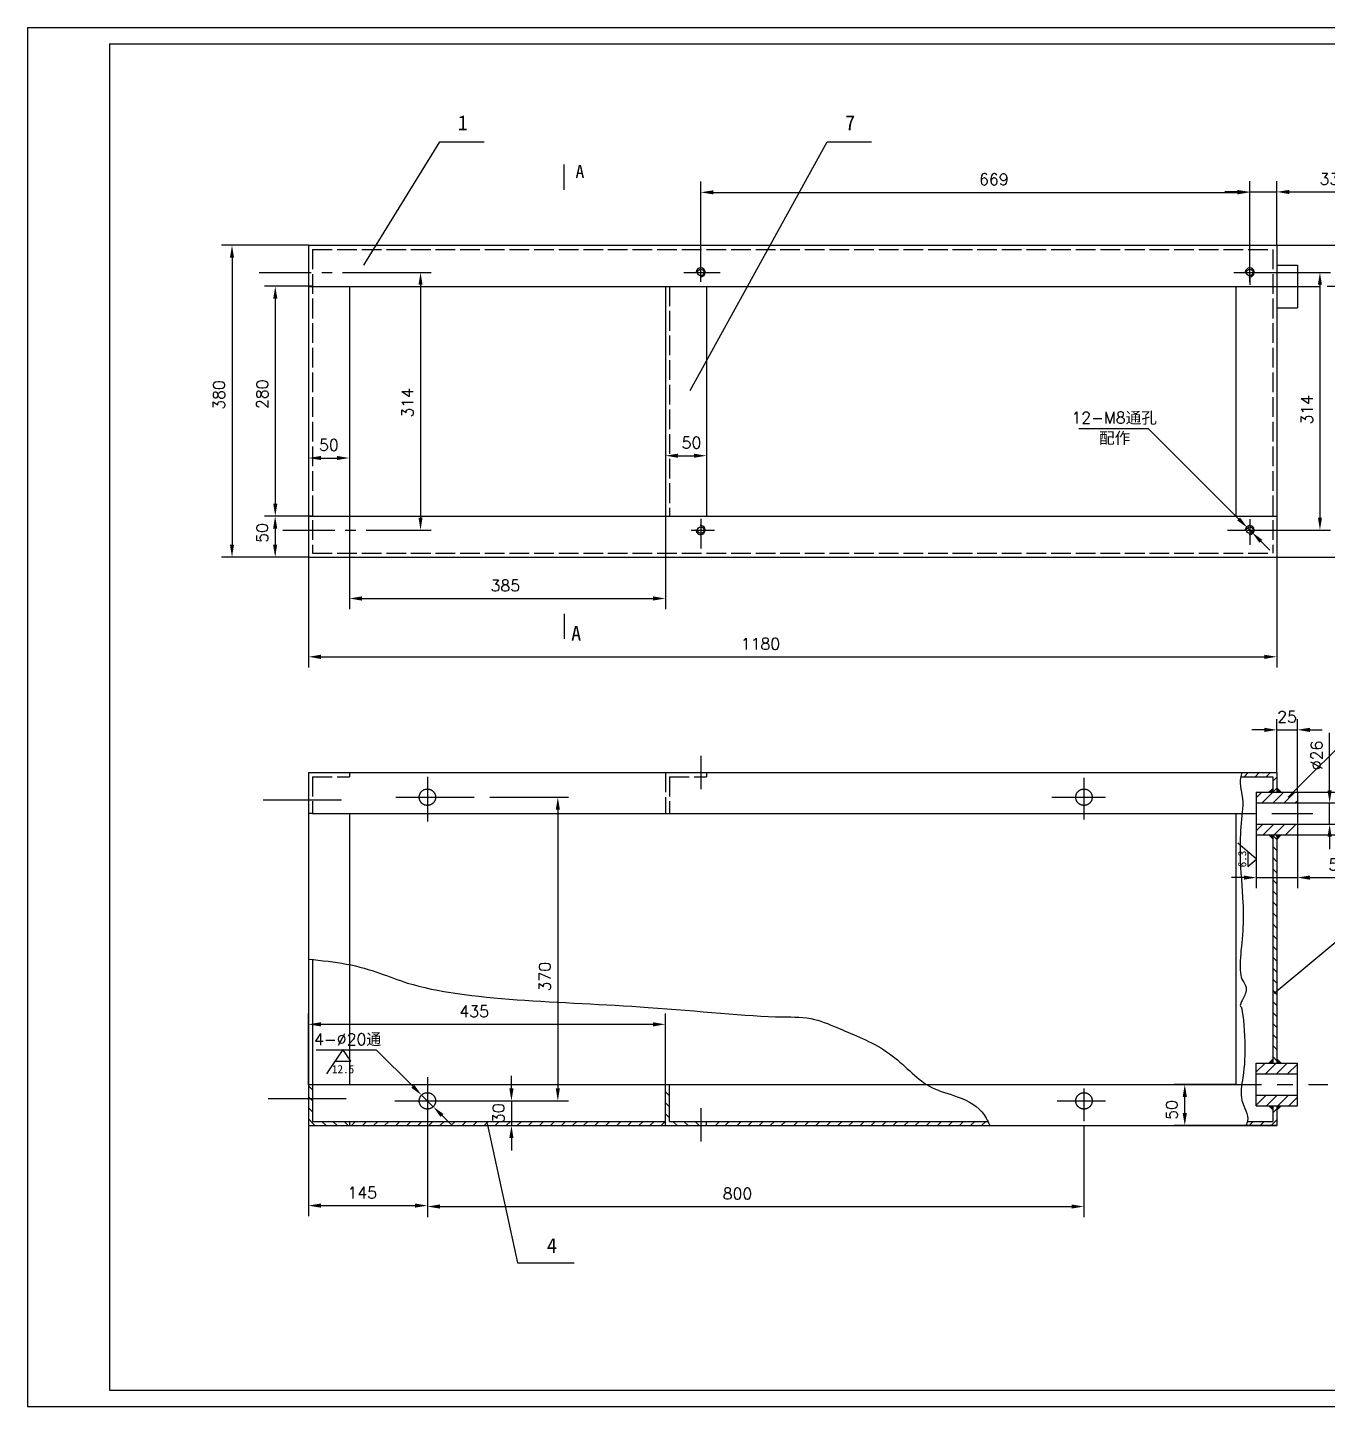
# Model space of a CAD drawing. Extents: x -1572 to 804, y -1323 to 357.
# Drawn here: x -1572 to 12, y -1323 to 357 of the extents above; entities that cross this region are included whole.
import ezdxf

# ---------------------------------------------------------------- set-up
doc = ezdxf.new("R2010")
doc.units = 0
doc.linetypes.add('ACAD_ISO02W100', pattern=[15, 12, -3])
doc.linetypes.add('CENTER', pattern=[50.8, 31.75, -6.35, 6.35, -6.35])
doc.layers.get('0').update_dxf_attribs({"linetype": 'CONTINUOUS'})
doc.layers.get('DEFPOINTS').update_dxf_attribs({"linetype": 'CONTINUOUS'})
doc.styles.get("Standard").update_dxf_attribs({"font": 'txt.shx', "height": 14})
doc.dimstyles.get("Standard").update_dxf_attribs({"dimscale": 5, "dimtxt": 4.5, "dimasz": 5.5, "dimexe": 4.25, "dimexo": 0.625, "dimgap": 2.2, "dimtad": 1, "dimdec": 4, "dimlfac": -1, "dimdsep": 46, "dimlunit": 6, "dimtxsty": 'Standard', "dimcen": 2.5, "dimclrd": 2, "dimclre": 2, "dimclrt": 2, "dimadec": 0, "dimazin": 0, "dimtfac": 1, "dimtdec": 4, "dimtmove": 0, "dimatfit": 3, "dimfxl": 1, "dimtolj": 1, "dimtzin": 0, "dimarcsym": 0})
pattern_1 = [(45, (0, -35), (-6.73519, 6.73519), [])]

# ---------------------------------------------------------------- blocks, each defined once
blk = doc.blocks.new('*D0')
at = {"color": 2, "lineweight": -2, "transparency": 16777216}
for p, q in [((-1229.5, -287.9), (-1229.5, -422.3)), ((-49.5, -287.9), (-49.5, -422.3)), ((-1214.3, -409.3), (-64.7, -409.3))]:
    blk.add_line(p, q, dxfattribs=at)
at = {"color": 2, "transparency": 16777216}
for points in [[(-1214.3, -406.8), (-1214.3, -411.9), (-1229.5, -409.3)], [(-64.7, -406.8), (-64.7, -411.9), (-49.5, -409.3)]]:
    blk.add_solid(points, dxfattribs=at)
at = {"layer": 'DEFPOINTS', "color": 0, "transparency": 16777216}
for p in [(-1229.5, -287.9), (-49.5, -287.9), (-49.5, -409.3)]:
    blk.add_point(p, dxfattribs=at)
at = {"color": 2, "transparency": 16777216, "insert": (-678.7, -393.5), "char_height": 14, "attachment_point": 5}
blk.add_mtext('\\A1;1180', dxfattribs=at)
blk = doc.blocks.new('*D1')
at = {"color": 2, "lineweight": -2, "transparency": 16777216}
for p, q in [((-1224.5, 42.1), (-1282.9, 42.1)), ((-1269.9, 26.9), (-1269.9, -222.7)), ((-1224.5, -237.9), (-1282.9, -237.9))]:
    blk.add_line(p, q, dxfattribs=at)
at = {"color": 2, "transparency": 16777216}
for points in [[(-1272.4, 26.9), (-1267.3, 26.9), (-1269.9, 42.1)], [(-1272.4, -222.7), (-1267.3, -222.7), (-1269.9, -237.9)]]:
    blk.add_solid(points, dxfattribs=at)
at = {"layer": 'DEFPOINTS', "color": 0, "transparency": 16777216}
for p in [(-1224.5, 42.1), (-1269.9, -237.9), (-1224.5, -237.9)]:
    blk.add_point(p, dxfattribs=at)
at = {"color": 2, "transparency": 16777216, "insert": (-1285.7, -89.4), "char_height": 14, "attachment_point": 5, "rotation": 90}
blk.add_mtext('\\A1;280', dxfattribs=at)
blk = doc.blocks.new('*D2')
at = {"color": 2, "lineweight": -2, "transparency": 16777216}
for p, q in [((-1229.5, 92.1), (-1335.6, 92.1)), ((-1322.6, 76.9), (-1322.6, -272.7)), ((-1229.5, -287.9), (-1335.6, -287.9))]:
    blk.add_line(p, q, dxfattribs=at)
at = {"color": 2, "transparency": 16777216}
for points in [[(-1325.1, 76.9), (-1320.1, 76.9), (-1322.6, 92.1)], [(-1325.1, -272.7), (-1320.1, -272.7), (-1322.6, -287.9)]]:
    blk.add_solid(points, dxfattribs=at)
at = {"layer": 'DEFPOINTS', "color": 0, "transparency": 16777216}
for p in [(-1229.5, 92.1), (-1322.6, -287.9), (-1229.5, -287.9)]:
    blk.add_point(p, dxfattribs=at)
at = {"color": 2, "transparency": 16777216, "insert": (-1338.4, -90.3), "char_height": 14, "attachment_point": 5, "rotation": 90}
blk.add_mtext('\\A1;380', dxfattribs=at)
blk = doc.blocks.new('*D3')
at = {"color": 2, "lineweight": -2, "transparency": 16777216}
for p, q in [((-1128.6, 59.1), (-1079.9, 59.1)), ((-1092.9, 43.9), (-1092.9, -239.7)), ((-1136.3, -254.9), (-1079.9, -254.9))]:
    blk.add_line(p, q, dxfattribs=at)
at = {"color": 2, "transparency": 16777216}
for points in [[(-1095.4, 43.9), (-1090.4, 43.9), (-1092.9, 59.1)], [(-1095.4, -239.7), (-1090.4, -239.7), (-1092.9, -254.9)]]:
    blk.add_solid(points, dxfattribs=at)
at = {"layer": 'DEFPOINTS', "color": 0, "transparency": 16777216}
for p in [(-1128.6, 59.1), (-1136.3, -254.9), (-1092.9, -254.9)]:
    blk.add_point(p, dxfattribs=at)
at = {"color": 2, "transparency": 16777216, "insert": (-1108.7, -99.8), "char_height": 14, "attachment_point": 5, "rotation": 90}
blk.add_mtext('\\A1;314', dxfattribs=at)
blk = doc.blocks.new('*D4')
at = {"color": 2, "lineweight": -2, "transparency": 16777216}
for p, q in [((-1229.5, 42.1), (-1229.5, -180.1)), ((-1179.5, 42.1), (-1179.5, -180.1)), ((-1214.3, -167.1), (-1194.7, -167.1))]:
    blk.add_line(p, q, dxfattribs=at)
at = {"color": 2, "transparency": 16777216}
for points in [[(-1214.3, -164.6), (-1214.3, -169.6), (-1229.5, -167.1)], [(-1194.7, -164.6), (-1194.7, -169.6), (-1179.5, -167.1)]]:
    blk.add_solid(points, dxfattribs=at)
at = {"layer": 'DEFPOINTS', "color": 0, "transparency": 16777216}
for p in [(-1229.5, 42.1), (-1179.5, 42.1), (-1179.5, -167.1)]:
    blk.add_point(p, dxfattribs=at)
at = {"color": 2, "transparency": 16777216, "insert": (-1204.5, -151.3), "char_height": 14, "attachment_point": 5}
blk.add_mtext('\\A1;50', dxfattribs=at)
blk = doc.blocks.new('*D5')
at = {"color": 2, "lineweight": -2, "transparency": 16777216}
for p, q in [((-49.5, 92.1), (112.4, 92.1)), ((99.4, 76.9), (99.4, -272.7)), ((-49.5, -287.9), (112.4, -287.9))]:
    blk.add_line(p, q, dxfattribs=at)
at = {"color": 2, "transparency": 16777216}
for points in [[(96.9, 76.9), (101.9, 76.9), (99.4, 92.1)], [(96.9, -272.7), (101.9, -272.7), (99.4, -287.9)]]:
    blk.add_solid(points, dxfattribs=at)
at = {"layer": 'DEFPOINTS', "color": 0, "transparency": 16777216}
for p in [(-49.5, 92.1), (-49.5, -287.9), (99.4, -287.9)]:
    blk.add_point(p, dxfattribs=at)
at = {"color": 2, "transparency": 16777216, "insert": (83.6, -80.6), "char_height": 14, "attachment_point": 5, "rotation": 90}
blk.add_mtext('\\A1;380', dxfattribs=at)
blk = doc.blocks.new('*D6')
at = {"color": 2, "lineweight": -2, "transparency": 16777216}
for p, q in [((-44.5, 92.1), (62.6, 92.1)), ((49.6, 76.9), (49.6, 57.3)), ((12, 42.1), (62.6, 42.1))]:
    blk.add_line(p, q, dxfattribs=at)
at = {"color": 2, "transparency": 16777216}
for points in [[(47, 76.9), (52.1, 76.9), (49.6, 92.1)], [(47, 57.3), (52.1, 57.3), (49.6, 42.1)]]:
    blk.add_solid(points, dxfattribs=at)
at = {"layer": 'DEFPOINTS', "color": 0, "transparency": 16777216}
for p in [(-44.5, 92.1), (12, 42.1), (49.6, 42.1)]:
    blk.add_point(p, dxfattribs=at)
at = {"color": 2, "transparency": 16777216, "insert": (33.8, 65), "char_height": 14, "attachment_point": 5, "rotation": 90}
blk.add_mtext('\\A1;50', dxfattribs=at)
blk = doc.blocks.new('*D7')
at = {"color": 2, "lineweight": -2, "transparency": 16777216}
for p, q in [((-1179.5, -237.9), (-1179.5, -351.3)), ((-794.5, -237.9), (-794.5, -351.3)), ((-1164.3, -338.3), (-809.7, -338.3))]:
    blk.add_line(p, q, dxfattribs=at)
at = {"color": 2, "transparency": 16777216}
for points in [[(-1164.3, -335.7), (-1164.3, -340.8), (-1179.5, -338.3)], [(-809.7, -335.7), (-809.7, -340.8), (-794.5, -338.3)]]:
    blk.add_solid(points, dxfattribs=at)
at = {"layer": 'DEFPOINTS', "color": 0, "transparency": 16777216}
for p in [(-1179.5, -237.9), (-794.5, -237.9), (-794.5, -338.3)]:
    blk.add_point(p, dxfattribs=at)
at = {"color": 2, "transparency": 16777216, "insert": (-989.6, -322.5), "char_height": 14, "attachment_point": 5}
blk.add_mtext('\\A1;385', dxfattribs=at)
blk = doc.blocks.new('*D8')
at = {"color": 2, "lineweight": -2, "transparency": 16777216}
for p, q in [((-794.5, 42.1), (-794.5, -177.3)), ((-744.5, 42.1), (-744.5, -177.3)), ((-779.3, -164.3), (-759.7, -164.3))]:
    blk.add_line(p, q, dxfattribs=at)
at = {"color": 2, "transparency": 16777216}
for points in [[(-779.3, -161.8), (-779.3, -166.8), (-794.5, -164.3)], [(-759.7, -161.8), (-759.7, -166.8), (-744.5, -164.3)]]:
    blk.add_solid(points, dxfattribs=at)
at = {"layer": 'DEFPOINTS', "color": 0, "transparency": 16777216}
for p in [(-794.5, 42.1), (-744.5, 42.1), (-744.5, -164.3)]:
    blk.add_point(p, dxfattribs=at)
at = {"color": 2, "transparency": 16777216, "insert": (-762.7, -148.5), "char_height": 14, "attachment_point": 5}
blk.add_mtext('\\A1;50', dxfattribs=at)
blk = doc.blocks.new('*D9')
at = {"color": 2, "lineweight": -2, "transparency": 16777216}
for p, q in [((-995, -580.4), (-912.6, -580.4)), ((-925.6, -595.6), (-925.6, -935.2)), ((-1011.3, -950.4), (-912.6, -950.4))]:
    blk.add_line(p, q, dxfattribs=at)
at = {"color": 2, "transparency": 16777216}
for points in [[(-928.1, -595.6), (-923.1, -595.6), (-925.6, -580.4)], [(-928.1, -935.2), (-923.1, -935.2), (-925.6, -950.4)]]:
    blk.add_solid(points, dxfattribs=at)
at = {"layer": 'DEFPOINTS', "color": 0, "transparency": 16777216}
for p in [(-995, -580.4), (-1011.3, -950.4), (-925.6, -950.4)]:
    blk.add_point(p, dxfattribs=at)
at = {"color": 2, "transparency": 16777216, "insert": (-941.4, -799), "char_height": 14, "attachment_point": 5, "rotation": 90}
blk.add_mtext('\\A1;370', dxfattribs=at)
blk = doc.blocks.new('*D10')
at = {"color": 2, "lineweight": -2, "transparency": 16777216}
for p, q in [((-982.1, -935.2), (-982.1, -920)), ((-1074.5, -950.4), (-969.1, -950.4)), ((-982.1, -950.4), (-982.1, -980.4)), ((-1084.5, -980.4), (-969.1, -980.4)), ((-982.1, -995.6), (-982.1, -1010.8))]:
    blk.add_line(p, q, dxfattribs=at)
at = {"color": 2, "transparency": 16777216}
for points in [[(-984.7, -935.2), (-979.6, -935.2), (-982.1, -950.4)], [(-984.7, -995.6), (-979.6, -995.6), (-982.1, -980.4)]]:
    blk.add_solid(points, dxfattribs=at)
at = {"layer": 'DEFPOINTS', "color": 0, "transparency": 16777216}
for p in [(-1074.5, -950.4), (-1084.5, -980.4), (-982.1, -980.4)]:
    blk.add_point(p, dxfattribs=at)
at = {"color": 2, "transparency": 16777216, "insert": (-997.9, -965.4), "char_height": 14, "attachment_point": 5, "rotation": 90}
blk.add_mtext('\\A1;30', dxfattribs=at)
blk = doc.blocks.new('*D11')
at = {"color": 2, "lineweight": -2, "transparency": 16777216}
for p, q in [((-1229.5, -980.4), (-1229.5, -1091)), ((-1084.5, -1038.2), (-1084.5, -1091)), ((-1214.3, -1078), (-1099.7, -1078))]:
    blk.add_line(p, q, dxfattribs=at)
at = {"color": 2, "transparency": 16777216}
for points in [[(-1214.3, -1075.4), (-1214.3, -1080.5), (-1229.5, -1078)], [(-1099.7, -1075.4), (-1099.7, -1080.5), (-1084.5, -1078)]]:
    blk.add_solid(points, dxfattribs=at)
at = {"layer": 'DEFPOINTS', "color": 0, "transparency": 16777216}
for p in [(-1229.5, -980.4), (-1084.5, -1038.2), (-1084.5, -1078)]:
    blk.add_point(p, dxfattribs=at)
at = {"color": 2, "transparency": 16777216, "insert": (-1163.9, -1062.2), "char_height": 14, "attachment_point": 5}
blk.add_mtext('\\A1;145', dxfattribs=at)
blk = doc.blocks.new('*D12')
at = {"color": 2, "lineweight": -2, "transparency": 16777216}
for p, q in [((-1084.5, -980.4), (-1084.5, -1092.1)), ((-284.5, -980.4), (-284.5, -1092.1)), ((-1069.3, -1079.1), (-299.7, -1079.1))]:
    blk.add_line(p, q, dxfattribs=at)
at = {"color": 2, "transparency": 16777216}
for points in [[(-1069.3, -1076.6), (-1069.3, -1081.6), (-1084.5, -1079.1)], [(-299.7, -1076.6), (-299.7, -1081.6), (-284.5, -1079.1)]]:
    blk.add_solid(points, dxfattribs=at)
at = {"layer": 'DEFPOINTS', "color": 0, "transparency": 16777216}
for p in [(-1084.5, -980.4), (-284.5, -980.4), (-284.5, -1079.1)]:
    blk.add_point(p, dxfattribs=at)
at = {"color": 2, "transparency": 16777216, "insert": (-706.7, -1063.3), "char_height": 14, "attachment_point": 5}
blk.add_mtext('\\A1;800', dxfattribs=at)
blk = doc.blocks.new('*D13')
at = {"color": 2, "lineweight": -2, "transparency": 16777216}
for p, q in [((-49.5, -550.4), (-49.5, -485.3)), ((-24.5, -574.4), (-24.5, -485.3)), ((-64.7, -498.3), (-79.9, -498.3)), ((-49.5, -498.3), (-24.5, -498.3)), ((-9.3, -498.3), (5.9, -498.3))]:
    blk.add_line(p, q, dxfattribs=at)
at = {"color": 2, "transparency": 16777216}
for points in [[(-64.7, -495.8), (-64.7, -500.9), (-49.5, -498.3)], [(-9.3, -495.8), (-9.3, -500.9), (-24.5, -498.3)]]:
    blk.add_solid(points, dxfattribs=at)
at = {"layer": 'DEFPOINTS', "color": 0, "transparency": 16777216}
for p in [(-24.5, -498.3), (-49.5, -550.4), (-24.5, -574.4)]:
    blk.add_point(p, dxfattribs=at)
at = {"color": 2, "transparency": 16777216, "insert": (-37, -482.5), "char_height": 14, "attachment_point": 5}
blk.add_mtext('\\A1;25', dxfattribs=at)
blk = doc.blocks.new('*D14')
at = {"color": 2, "lineweight": -2, "transparency": 16777216}
for p, q in [((14.8, -572.2), (14.8, -502)), ((-24.5, -587.4), (27.8, -587.4)), ((14.8, -613.4), (14.8, -587.4)), ((-24.5, -613.4), (27.8, -613.4)), ((14.8, -628.6), (14.8, -643.8))]:
    blk.add_line(p, q, dxfattribs=at)
at = {"color": 2, "transparency": 16777216}
for points in [[(12.3, -572.2), (17.3, -572.2), (14.8, -587.4)], [(12.3, -628.6), (17.3, -628.6), (14.8, -613.4)]]:
    blk.add_solid(points, dxfattribs=at)
at = {"layer": 'DEFPOINTS', "color": 0, "transparency": 16777216}
for p in [(-24.5, -587.4), (-24.5, -613.4), (14.8, -613.4)]:
    blk.add_point(p, dxfattribs=at)
at = {"color": 2, "transparency": 16777216, "insert": (-1, -529.5), "char_height": 14, "attachment_point": 5, "rotation": 90}
blk.add_mtext('\\A1;%%c26', dxfattribs=at)
blk = doc.blocks.new('*D15')
at = {"color": 2, "lineweight": -2, "transparency": 16777216}
for p, q in [((-24.5, -574.4), (71.6, -574.4)), ((58.6, -589.6), (58.6, -611.2)), ((-24.5, -626.4), (71.6, -626.4))]:
    blk.add_line(p, q, dxfattribs=at)
at = {"color": 2, "transparency": 16777216}
for points in [[(56.1, -589.6), (61.1, -589.6), (58.6, -574.4)], [(56.1, -611.2), (61.1, -611.2), (58.6, -626.4)]]:
    blk.add_solid(points, dxfattribs=at)
at = {"layer": 'DEFPOINTS', "color": 0, "transparency": 16777216}
for p in [(-24.5, -574.4), (-24.5, -626.4), (58.6, -626.4)]:
    blk.add_point(p, dxfattribs=at)
at = {"color": 2, "transparency": 16777216, "insert": (42.8, -600.4), "char_height": 14, "attachment_point": 5, "rotation": 90}
blk.add_mtext('\\A1;%%c52', dxfattribs=at)
blk = doc.blocks.new('*D16')
at = {"color": 2, "lineweight": -2, "transparency": 16777216}
for p, q in [((-74.5, -626.4), (-74.5, -691.3)), ((-24.5, -626.4), (-24.5, -691.3)), ((-89.7, -678.3), (-104.9, -678.3)), ((-74.5, -678.3), (-24.5, -678.3)), ((-9.3, -678.3), (44.6, -678.3))]:
    blk.add_line(p, q, dxfattribs=at)
at = {"color": 2, "transparency": 16777216}
for points in [[(-89.7, -675.8), (-89.7, -680.9), (-74.5, -678.3)], [(-9.3, -675.8), (-9.3, -680.9), (-24.5, -678.3)]]:
    blk.add_solid(points, dxfattribs=at)
at = {"layer": 'DEFPOINTS', "color": 0, "transparency": 16777216}
for p in [(-74.5, -626.4), (-24.5, -626.4), (-74.5, -678.3)]:
    blk.add_point(p, dxfattribs=at)
at = {"color": 2, "transparency": 16777216, "insert": (25.3, -662.5), "char_height": 14, "attachment_point": 5}
blk.add_mtext('\\A1;50', dxfattribs=at)
blk = doc.blocks.new('*D20')
at = {"color": 2, "lineweight": -2, "transparency": 16777216}
for p, q in [((-1229.5, -237.9), (-1283, -237.9)), ((-1270, -253.1), (-1270, -272.7)), ((-1229.5, -287.9), (-1283, -287.9))]:
    blk.add_line(p, q, dxfattribs=at)
at = {"color": 2, "transparency": 16777216}
for points in [[(-1272.6, -253.1), (-1267.5, -253.1), (-1270, -237.9)], [(-1272.6, -272.7), (-1267.5, -272.7), (-1270, -287.9)]]:
    blk.add_solid(points, dxfattribs=at)
at = {"layer": 'DEFPOINTS', "color": 0, "transparency": 16777216}
for p in [(-1229.5, -237.9), (-1270, -287.9), (-1229.5, -287.9)]:
    blk.add_point(p, dxfattribs=at)
at = {"color": 2, "transparency": 16777216, "insert": (-1285.8, -258.4), "char_height": 14, "attachment_point": 5, "rotation": 90}
blk.add_mtext('\\A1;50', dxfattribs=at)
blk = doc.blocks.new('*D21')
at = {"color": 2, "lineweight": -2, "transparency": 16777216}
for p, q in [((-99.5, -930.4), (-174.7, -930.4)), ((-161.7, -965.2), (-161.7, -945.6)), ((-49.5, -980.4), (-174.7, -980.4))]:
    blk.add_line(p, q, dxfattribs=at)
at = {"color": 2, "transparency": 16777216}
for points in [[(-164.2, -945.6), (-159.1, -945.6), (-161.7, -930.4)], [(-164.2, -965.2), (-159.1, -965.2), (-161.7, -980.4)]]:
    blk.add_solid(points, dxfattribs=at)
at = {"layer": 'DEFPOINTS', "color": 0, "transparency": 16777216}
for p in [(-161.7, -930.4), (-99.5, -930.4), (-49.5, -980.4)]:
    blk.add_point(p, dxfattribs=at)
at = {"color": 2, "transparency": 16777216, "insert": (-177.5, -961.4), "char_height": 14, "attachment_point": 5, "rotation": 90}
blk.add_mtext('\\A1;50', dxfattribs=at)
blk = doc.blocks.new('*D22')
at = {"color": 2, "lineweight": -2, "transparency": 16777216}
for p, q in [((-61, 59.1), (16, 59.1)), ((3, 43.9), (3, -239.7)), ((-61, -254.9), (16, -254.9))]:
    blk.add_line(p, q, dxfattribs=at)
at = {"color": 2, "transparency": 16777216}
for points in [[(0.5, 43.9), (5.5, 43.9), (3, 59.1)], [(0.5, -239.7), (5.5, -239.7), (3, -254.9)]]:
    blk.add_solid(points, dxfattribs=at)
at = {"layer": 'DEFPOINTS', "color": 0, "transparency": 16777216}
for p in [(-61, 59.1), (-61, -254.9), (3, -254.9)]:
    blk.add_point(p, dxfattribs=at)
at = {"color": 2, "transparency": 16777216, "insert": (-12.8, -108.3), "char_height": 14, "attachment_point": 5, "rotation": 90}
blk.add_mtext('\\A1;314', dxfattribs=at)
blk = doc.blocks.new('*D24')
at = {"color": 2, "lineweight": -2, "transparency": 16777216}
for p, q in [((-1229.5, -930.4), (-1229.5, -844.1)), ((-794.5, -930.4), (-794.5, -844.1)), ((-1214.3, -857.1), (-809.7, -857.1))]:
    blk.add_line(p, q, dxfattribs=at)
at = {"color": 2, "transparency": 16777216}
for points in [[(-1214.3, -854.6), (-1214.3, -859.7), (-1229.5, -857.1)], [(-809.7, -854.6), (-809.7, -859.7), (-794.5, -857.1)]]:
    blk.add_solid(points, dxfattribs=at)
at = {"layer": 'DEFPOINTS', "color": 0, "transparency": 16777216}
for p in [(-794.5, -857.1), (-1229.5, -930.4), (-794.5, -930.4)]:
    blk.add_point(p, dxfattribs=at)
at = {"color": 2, "transparency": 16777216, "insert": (-1027.5, -841.3), "char_height": 14, "attachment_point": 5}
blk.add_mtext('\\A1;435', dxfattribs=at)
blk = doc.blocks.new('*D25')
at = {"color": 2, "lineweight": -2, "transparency": 16777216}
for p, q in [((-82.5, 92.1), (-82.5, 170.1)), ((-49.5, 92.1), (-49.5, 170.1)), ((-97.7, 157.1), (-112.9, 157.1)), ((-82.5, 157.1), (-49.5, 157.1)), ((-34.3, 157.1), (35, 157.1))]:
    blk.add_line(p, q, dxfattribs=at)
at = {"color": 2, "transparency": 16777216}
for points in [[(-97.7, 159.6), (-97.7, 154.5), (-82.5, 157.1)], [(-34.3, 159.6), (-34.3, 154.5), (-49.5, 157.1)]]:
    blk.add_solid(points, dxfattribs=at)
at = {"layer": 'DEFPOINTS', "color": 0, "transparency": 16777216}
for p in [(-49.5, 157.1), (-82.5, 92.1), (-49.5, 92.1)]:
    blk.add_point(p, dxfattribs=at)
at = {"color": 2, "transparency": 16777216, "insert": (14.6, 172.9), "char_height": 14, "attachment_point": 5}
blk.add_mtext('\\A1;33', dxfattribs=at)
blk = doc.blocks.new('*D26')
at = {"color": 2, "lineweight": -2, "transparency": 16777216}
for p, q in [((-751.5, 92.1), (-751.5, 169.6)), ((-82.5, 92.1), (-82.5, 169.6)), ((-736.3, 156.6), (-97.7, 156.6))]:
    blk.add_line(p, q, dxfattribs=at)
at = {"color": 2, "transparency": 16777216}
for points in [[(-736.3, 159.1), (-736.3, 154.1), (-751.5, 156.6)], [(-97.7, 159.1), (-97.7, 154.1), (-82.5, 156.6)]]:
    blk.add_solid(points, dxfattribs=at)
at = {"layer": 'DEFPOINTS', "color": 0, "transparency": 16777216}
for p in [(-82.5, 156.6), (-751.5, 92.1), (-82.5, 92.1)]:
    blk.add_point(p, dxfattribs=at)
at = {"color": 2, "transparency": 16777216, "insert": (-394.3, 172.4), "char_height": 14, "attachment_point": 5}
blk.add_mtext('\\A1;669', dxfattribs=at)

msp = doc.modelspace()

# ---------------------------------------------------------------- hatches: boundary and pattern name
h = msp.add_hatch()
h.set_pattern_fill('ANSI31', color=256, scale=3, style=0)
h.set_pattern_definition(pattern_1)
edge = h.paths.add_edge_path()
edge.add_line((-54.52393, -555.38325), (-54.52393, -574.38325))
edge.add_line((-54.52393, -574.38325), (-49.52393, -574.38325))
edge.add_line((-49.52393, -574.38325), (-49.52393, -550.38325))
edge.add_line((-49.52393, -550.38325), (-92.32552, -550.38325))
edge.add_spline(control_points=[(-92.32552, -550.38325), (-92.77092, -552.04934), (-93.17453, -553.71586), (-93.49601, -555.38325)], knot_values=[5.2708164046, 5.2708164046, 5.2708164046, 5.2708164046, 10.3605471801, 10.3605471801, 10.3605471801, 10.3605471801], degree=3, periodic=0)
edge.add_line((-93.49601, -555.38325), (-54.52393, -555.38325))
edge = h.paths.add_edge_path()
edge.add_line((-87.13259, -980.38325), (-49.52393, -980.38325))
edge.add_line((-49.52393, -980.38325), (-49.52393, -956.38325))
edge.add_line((-49.52393, -956.38325), (-54.52393, -956.38325))
edge.add_line((-54.52393, -956.38325), (-54.52393, -975.38325))
edge.add_line((-54.52393, -975.38325), (-85.29281, -975.38325))
edge.add_spline(control_points=[(-85.29281, -975.38325), (-85.64743, -977.06465), (-86.31421, -978.72827), (-87.13259, -980.38325)], knot_values=[503.2259940872, 503.2259940872, 503.2259940872, 503.2259940872, 508.6747741523, 508.6747741523, 508.6747741523, 508.6747741523], degree=3, periodic=0)
h = msp.add_hatch()
h.set_pattern_fill('ANSI31', color=256, scale=0.1, style=0)
h.set_pattern_definition([(315, (-5, -1165.7665), (-0.2245064, -0.2245064), [])])
h.paths.add_polyline_path([(-49.52393, -574.38325), (-49.52393, -569.04351), (-44.18107, -574.38325)])
h.paths.add_polyline_path([(-54.52393, -569.6427), (-54.52393, -574.38325), (-59.26724, -574.38325)])
h = msp.add_hatch()
h.set_pattern_fill('ANSI31', color=256, scale=3, style=0)
h.set_pattern_definition(pattern_1)
h.paths.add_polyline_path([(-74.52393, -574.38325), (-74.52393, -587.38325), (-24.52393, -587.38325), (-24.52393, -574.38325)])
h.paths.add_polyline_path([(-74.52393, -613.38325), (-74.52393, -626.38325), (-24.52393, -626.38325), (-24.52393, -613.38325)])
h = msp.add_hatch()
h.set_pattern_fill('ANSI31', color=256, scale=0.1, style=0)
h.set_pattern_definition([(45, (-5, -35), (-0.2245064, 0.2245064), [])])
h.paths.add_polyline_path([(-49.52393, -626.38325), (-49.52393, -631.723), (-44.18107, -626.38325)])
h.paths.add_polyline_path([(-54.52393, -631.12381), (-54.52393, -626.38325), (-59.26724, -626.38325)])
h = msp.add_hatch()
h.set_pattern_fill('ANSI31', color=256, scale=3, angle=90, style=0)
h.set_pattern_definition([(135, (0, -35), (-6.73519, -6.73519), [])])
h.paths.add_polyline_path([(-54.52393, -904.38325), (-49.52393, -904.38325), (-49.52393, -626.38325), (-54.52393, -626.38325)])
h = msp.add_hatch()
h.set_pattern_fill('ANSI31', color=256, scale=3, style=0)
h.set_pattern_definition([(45, (0, 35), (-6.73519, 6.73519), [])])
h.paths.add_polyline_path([(-74.52393, -904.38325), (-74.52393, -917.38325), (-24.52393, -917.38325), (-24.52393, -904.38325)])
h.paths.add_polyline_path([(-74.52393, -943.38325), (-74.52393, -956.38325), (-24.52393, -956.38325), (-24.52393, -943.38325)])
h = msp.add_hatch()
h.set_pattern_fill('ANSI31', color=256, scale=0.1, style=0)
h.set_pattern_definition([(315, (-5, -1495.7665), (-0.2245064, -0.2245064), [])])
h.paths.add_polyline_path([(-44.18107, -904.38325), (-49.52393, -904.38325), (-49.52393, -899.04351)])
h.paths.add_polyline_path([(-54.52393, -904.38325), (-59.26724, -904.38325), (-54.52393, -899.6427)])
h = msp.add_hatch()
h.set_pattern_fill('ANSI31', color=256, scale=3, angle=90, style=0)
h.set_pattern_definition([(135, (80, 35), (-6.73519, -6.73519), [])])
h.paths.add_polyline_path([(-1224.52393, -947.38325), (-1229.52393, -947.38325), (-1229.52393, -980.38325), (-1179.52393, -980.38325), (-1179.52393, -975.38325), (-1224.52393, -975.38325)])
h.paths.add_polyline_path([(-1229.52393, -947.38325), (-1224.52393, -947.38325), (-1224.52393, -930.38325), (-1229.52393, -930.38325)])
h = msp.add_hatch()
h.set_pattern_fill('ANSI31', color=256, scale=0.1, style=0)
h.set_pattern_definition([(45, (-5, -365), (-0.2245064, 0.2245064), [])])
h.paths.add_polyline_path([(-44.18107, -956.38325), (-49.52393, -956.38325), (-49.52393, -961.723)])
h.paths.add_polyline_path([(-54.52393, -956.38325), (-59.26724, -956.38325), (-54.52393, -961.12381)])

# ---------------------------------------------------------------- linework, layer by layer
at = {"color": 2}
for p, q in [((-1571.70242, 357.34223), (804.29758, 357.34223)), ((-1571.70242, 357.34223), (-1571.70242, -1322.65777)), ((-1571.70242, -1322.65777), (804.29758, -1322.65777))]:
    msp.add_line(p, q, dxfattribs=at)
at = {"color": 4}
for p, q in [((-1471.70242, 337.34223), (784.29758, 337.34223)), ((-1471.70242, 337.34223), (-1471.70242, -1302.65777)), ((-917.87196, 159.53079), (-917.87196, 190.37014)), ((-1229.52393, 92.05197), (-1229.52393, -287.94803)), ((-1229.52393, 92.05197), (-49.52393, 92.05197)), ((-49.52393, 92.05197), (-49.52393, -287.94803)), ((-49.52393, 68.05197), (-24.52393, 68.05197)), ((-24.52393, 68.05197), (-24.52393, 16.05197)), ((-1229.52393, 42.05197), (-49.52393, 42.05197)), ((-1179.52393, 42.05197), (-1179.52393, -237.94803)), ((-794.52393, 42.05197), (-794.52393, -237.94803)), ((-744.52393, 42.05197), (-744.52393, -237.94803)), ((-99.52393, 42.05197), (-99.52393, -237.94803)), ((-49.52393, 16.05197), (-24.52393, 16.05197)), ((-1229.52393, -237.94803), (-49.52393, -237.94803)), ((-1229.52393, -287.94803), (-49.52393, -287.94803)), ((-917.87196, -356.77788), (-917.87196, -387.61723)), ((-1229.52393, -550.38325), (-49.52393, -550.38325)), ((-1229.52393, -550.38325), (-1229.52393, -980.38325)), ((-49.52393, -550.38325), (-49.52393, -574.38325)), ((-93.49601, -555.38325), (-54.52393, -555.38325)), ((-54.52393, -555.38325), (-54.52393, -574.38325)), ((-74.52393, -574.38325), (-74.52393, -626.38325)), ((-74.52393, -574.38325), (-24.52393, -574.38325)), ((-74.52393, -587.38325), (-24.52393, -587.38325)), ((-24.52393, -574.38325), (-24.52393, -626.38325)), ((-1224.52393, -600.38325), (-74.52393, -600.38325)), ((-1179.52393, -600.38325), (-1179.52393, -930.38325)), ((-99.52393, -600.38325), (-99.52393, -930.38325)), ((-74.52393, -613.38325), (-24.52393, -613.38325)), ((-74.52393, -626.38325), (-24.52393, -626.38325)), ((-54.52393, -626.38325), (-54.52393, -904.38325)), ((-49.52393, -626.38325), (-49.52393, -904.38325)), ((-1224.52393, -778.13481), (-1224.52393, -975.38325)), ((-74.52393, -904.38325), (-24.52393, -904.38325)), ((-74.52393, -956.38325), (-74.52393, -904.38325)), ((-24.52393, -956.38325), (-24.52393, -904.38325)), ((-74.52393, -917.38325), (-24.52393, -917.38325)), ((-1229.52393, -930.38325), (-1224.52393, -930.38325)), ((-1224.52393, -930.38325), (-74.52393, -930.38325)), ((-794.52393, -980.38325), (-794.52393, -930.38325)), ((-789.52393, -975.38325), (-789.52393, -930.38325)), ((-74.52393, -943.38325), (-24.52393, -943.38325)), ((-74.52393, -956.38325), (-24.52393, -956.38325)), ((-54.52393, -956.38325), (-54.52393, -975.38325)), ((-49.52393, -956.38325), (-49.52393, -980.38325)), ((-1229.52393, -980.38325), (-49.52393, -980.38325)), ((-1224.52393, -975.38325), (-794.52393, -975.38325)), ((-1179.52393, -975.38325), (-1179.52393, -980.38325)), ((-789.52393, -975.38325), (-734.52393, -975.38325)), ((-744.52393, -980.38325), (-744.52393, -975.38325)), ((-734.52393, -975.38325), (-401.54296, -975.38325)), ((-85.29281, -975.38325), (-54.52393, -975.38325)), ((-1471.70242, -1302.65777), (784.29758, -1302.65777))]:
    msp.add_line(p, q, dxfattribs=at)
for p, q in [((-1161.87346, 67.88873), (-1069.3016, 218.30468)), ((-1069.3016, 218.30468), (-1015.30135, 218.30468)), ((-764.16191, -84.94206), (-597.25204, 218.30468)), ((-597.25204, 218.30468), (-543.2518, 218.30468)), ((-82.52393, 56.55197), (-82.52393, 44.03754)), ((-205.81434, -131.40795), (-290.64939, -131.40795)), ((-751.52393, -241.06795), (-751.52393, -277.4258)), ((-82.52393, -241.45833), (-82.52393, -272.89125)), ((-763.0863, -254.94803), (-734.74305, -254.94803)), ((-35.68684, -580.3102), (62.3066, -482.37373)), ((-54.52393, -569.6427), (-59.26724, -574.38325)), ((-49.52393, -569.04351), (-44.18107, -574.38325)), ((-74.20304, -655.69072), (-96.92962, -636.29714)), ((-54.52393, -631.12381), (-59.26724, -626.38325)), ((-49.52393, -631.723), (-44.18107, -626.38325)), ((-85.04293, -646.48106), (-85.04293, -664.99368)), ((-85.04293, -664.99368), (-74.20304, -655.69072)), ((-52.8248, -819.12001), (48.81433, -734.46943)), ((-1220.12488, -888.19354), (-1146.99767, -888.19354)), ((-1187.42164, -887.88755), (-1207.3408, -917.26511)), ((-1177.97109, -901.93523), (-1187.42164, -887.88755)), ((-1196.94653, -901.93523), (-1177.97109, -901.93523)), ((-54.52393, -899.6427), (-59.26724, -904.38325)), ((-49.52393, -899.04351), (-44.18107, -904.38325)), ((-789.52393, -944.27409), (-794.52393, -939.27409)), ((-789.52393, -930.80371), (-789.94438, -930.38325)), ((-789.52393, -957.74448), (-794.52393, -952.74448)), ((-54.52393, -961.12381), (-59.26724, -956.38325)), ((-49.52393, -961.723), (-44.18107, -956.38325)), ((-789.52393, -971.21486), (-794.52393, -966.21486)), ((-1177.02786, -980.38325), (-1172.02786, -975.38325)), ((-1163.55748, -980.38325), (-1158.55748, -975.38325)), ((-1150.0871, -980.38325), (-1145.0871, -975.38325)), ((-1136.61671, -980.38325), (-1131.61671, -975.38325)), ((-1123.14633, -980.38325), (-1118.14633, -975.38325)), ((-1109.67594, -980.38325), (-1104.67594, -975.38325)), ((-1096.20556, -980.38325), (-1091.20556, -975.38325)), ((-1082.73518, -980.38325), (-1077.73518, -975.38325)), ((-1069.26479, -980.38325), (-1064.26479, -975.38325)), ((-1055.79441, -980.38325), (-1050.79441, -975.38325)), ((-1042.32402, -980.38325), (-1037.32402, -975.38325)), ((-1028.85364, -980.38325), (-1023.85364, -975.38325)), ((-1015.38325, -980.38325), (-1010.38325, -975.38325)), ((-1011.71497, -978.08105), (-974.83689, -1147.81176)), ((-1001.91287, -980.38325), (-996.91287, -975.38325)), ((-988.44249, -980.38325), (-983.44249, -975.38325)), ((-974.9721, -980.38325), (-969.9721, -975.38325)), ((-961.50172, -980.38325), (-956.50172, -975.38325)), ((-948.03133, -980.38325), (-943.03133, -975.38325)), ((-934.56095, -980.38325), (-929.56095, -975.38325)), ((-921.09057, -980.38325), (-916.09057, -975.38325)), ((-907.62018, -980.38325), (-902.62018, -975.38325)), ((-894.1498, -980.38325), (-889.1498, -975.38325)), ((-880.67941, -980.38325), (-875.67941, -975.38325)), ((-867.20903, -980.38325), (-862.20903, -975.38325)), ((-853.73864, -980.38325), (-848.73864, -975.38325)), ((-840.26826, -980.38325), (-835.26826, -975.38325)), ((-826.79788, -980.38325), (-821.79788, -975.38325)), ((-813.32749, -980.38325), (-808.32749, -975.38325)), ((-799.85711, -980.38325), (-794.85711, -975.38325)), ((-793.82592, -980.38325), (-794.52393, -979.68525)), ((-780.35554, -980.38325), (-785.35554, -975.38325)), ((-766.88515, -980.38325), (-771.88515, -975.38325)), ((-753.41477, -980.38325), (-758.41477, -975.38325)), ((-733.44422, -980.38325), (-728.44422, -975.38325)), ((-721.68288, -980.38325), (-716.68288, -975.38325)), ((-707.02521, -980.38325), (-702.02521, -975.38325)), ((-693.69529, -980.38325), (-688.69529, -975.38325)), ((-680.22491, -980.38325), (-675.22491, -975.38325)), ((-666.75452, -980.38325), (-661.75452, -975.38325)), ((-653.28414, -980.38325), (-648.28414, -975.38325)), ((-638.2125, -980.38325), (-633.2125, -975.38325)), ((-624.74211, -980.38325), (-619.74211, -975.38325)), ((-611.27173, -980.38325), (-606.27173, -975.38325)), ((-597.80135, -980.38325), (-592.80135, -975.38325)), ((-584.33096, -980.38325), (-579.33096, -975.38325)), ((-570.86058, -980.38325), (-565.86058, -975.38325)), ((-557.39019, -980.38325), (-552.39019, -975.38325)), ((-543.91981, -980.38325), (-538.91981, -975.38325)), ((-530.44942, -980.38325), (-525.44942, -975.38325)), ((-516.97904, -980.38325), (-511.97904, -975.38325)), ((-503.50866, -980.38325), (-498.50866, -975.38325)), ((-490.03827, -980.38325), (-485.03827, -975.38325)), ((-476.56789, -980.38325), (-471.56789, -975.38325)), ((-463.0975, -980.38325), (-458.0975, -975.38325)), ((-449.62712, -980.38325), (-444.62712, -975.38325)), ((-436.15673, -980.38325), (-431.15673, -975.38325)), ((-422.68635, -980.38325), (-417.68635, -975.38325)), ((-409.21597, -980.38325), (-404.21597, -975.38325)), ((-974.83689, -1147.81176), (-905.74231, -1147.81176))]:
    msp.add_line(p, q)
at = {"color": 7, "linetype": 'CENTER', "ltscale": 3}
for p, q in [((-751.52393, 47.47378), (-751.52393, 134.72488)), ((-82.52393, 47.47378), (-82.52393, 134.72488)), ((-772.03918, 59.05197), (-727.72277, 59.05197)), ((-102.08636, 59.05197), (-60.98584, 59.05197)), ((-92.45182, 42.05197), (11.97127, 42.05197)), ((-109.61921, -254.94803), (-60.48529, -254.94803)), ((-751.52393, -529.96195), (-751.52393, -570.3896)), ((-1084.52393, -555.43552), (-1084.52393, -609.9455)), ((-284.52393, -556.86159), (-284.52393, -607.71052)), ((-1284.50922, -583.38325), (-1176.01497, -583.38325)), ((-1122.93962, -580.38325), (-995.01517, -580.38325)), ((-323.72028, -580.38325), (-258.11421, -580.38325)), ((-208.18266, -600.38325), (-5.72334, -600.38325)), ((-1084.52393, -921.51531), (-1084.52393, -980.38325)), ((-284.52393, -935.13506), (-284.52393, -975.27896)), ((-163.28689, -930.38325), (12.4531, -930.38325)), ((-1278.557, -947.38325), (-1165.30017, -947.38325)), ((-1124.37492, -950.38325), (-1011.32239, -950.38325)), ((-317.02579, -950.38325), (-258.11421, -950.38325)), ((-751.52393, -959.42143), (-751.52393, -999.84908))]:
    msp.add_line(p, q, dxfattribs=at)
at = {"color": 1, "linetype": 'ACAD_ISO02W100', "ltscale": 2}
for p, q in [((-1224.52393, 87.05197), (-54.52393, 87.05197)), ((-1224.52393, 87.05197), (-1224.52393, -282.94803)), ((-54.52393, 87.05197), (-54.52393, -282.94803)), ((-789.52393, 42.05197), (-789.52393, -237.94803)), ((-1224.52393, -282.94803), (-54.52393, -282.94803)), ((-1229.52393, -550.38325), (-1229.52393, -600.38325)), ((-1179.52393, -550.38325), (-1179.52393, -555.38325)), ((-794.52393, -550.38325), (-794.52393, -600.38325)), ((-744.52393, -550.38325), (-744.52393, -555.38325)), ((-1224.52393, -555.38325), (-1179.52393, -555.38325)), ((-1224.52393, -555.38325), (-1224.52393, -600.38325)), ((-789.52393, -555.38325), (-744.52393, -555.38325)), ((-789.52393, -555.38325), (-789.52393, -600.38325)), ((-1224.52393, -600.38325), (-1229.52393, -600.38325))]:
    msp.add_line(p, q, dxfattribs=at)
at = {"color": 7, "linetype": 'CENTER', "ltscale": 2}
for p, q in [((-1289.53367, 59.05197), (-1128.60929, 59.05197)), ((-1260.79536, -254.94803), (-1136.32361, -254.94803))]:
    msp.add_line(p, q, dxfattribs=at)
at = {"color": 2, "linetype": 'ByBlock'}
for p, q in [((-96.08664, -241.35785), (-205.81434, -131.40795)), ((-79.69836, -257.77932), (-85.34949, -252.11674)), ((-68.96122, -268.53821), (-58.22407, -279.2971)), ((-1102.37718, -932.59839), (-1146.99767, -888.19354)), ((-1077.4393, -957.44074), (-1091.60855, -943.32577)), ((-1066.67068, -968.16812), (-1055.90205, -978.8955))]:
    msp.add_line(p, q, dxfattribs=at)
at = {"color": 4}
for centre in [(-751.52393, 59.05197), (-82.52393, 59.05197), (-751.52393, -254.94803), (-82.52393, -254.94803)]:
    msp.add_circle(centre, 4, dxfattribs=at)
at = {"color": 7, "linetype": 'CENTER', "ltscale": 3}
for centre in [(-1084.52393, -580.38325), (-284.52393, -580.38325), (-1084.52393, -950.38325), (-284.52393, -950.38325)]:
    msp.add_circle(centre, 10, dxfattribs=at)
for centre, start, end in [((-751.52393, 59.05197), 264.23747582, 189.40934016), ((-82.52393, 59.05197), 259.69967297, 193.26483177), ((-751.52393, -254.94803), 170.59065984, 95.76252418), ((-82.52393, -254.94803), 261.05039684, 188.9946459)]:
    msp.add_arc(centre, 5.5, start, end)
for points, knots in [([(-92.32552, -550.38325), (-93.47472, -554.68206), (-95.33201, -563.85452), (-89.0541, -586.47792), (-93.66018, -606.4644), (-95.12639, -660.1666), (-90.54809, -700.02464), (-90.1994, -754.76789), (-99.646, -802.02988), (-82.70011, -811.36791), (-95.57055, -834.72941), (-91.67506, -833.20335), (-87.63512, -873.77114), (-89.01487, -916.79359), (-96.3361, -949.3121), (-82.43292, -968.85871), (-86.23288, -978.5638), (-87.13259, -980.38325)], [5.2708164046, 5.2708164046, 5.2708164046, 5.2708164046, 18.4032848864, 33.272662302, 73.9857489561, 107.9190830663, 164.5449839498, 193.9375290036, 271.949025667, 307.2848579536, 325.1603965362, 347.7700472087, 405.6019241082, 448.6197892373, 476.9044795335, 502.6844849952, 508.6747741523, 508.6747741523, 508.6747741523, 508.6747741523]), ([(-1229.52393, -777.62013), (-1213.34406, -779.26438), (-1159.35394, -785.37884), (-1076.02035, -828.78362), (-855.9827, -829.09026), (-678.14549, -849.38313), (-615.40677, -847.63255), (-579.59408, -864.10161), (-518.81472, -887.84627), (-480.70611, -933.42888), (-441.62711, -943.31011), (-410.75004, -956.71782), (-401.86932, -974.33714), (-399.26527, -980.38325)], [17.2739020714, 17.2739020714, 17.2739020714, 17.2739020714, 66.0234315243, 180.2473807852, 522.3159810359, 717.8479144332, 778.8314367704, 827.6182543809, 887.9853495646, 945.83064747, 981.397565136, 1021.0090110147, 1040.3134289981, 1040.3134289981, 1040.3134289981, 1040.3134289981])]:
    msp.add_open_spline(points, degree=3, knots=knots)
at = {"color": 2, "linetype": 'ByBlock'}
for points in [[(-94.29349, -239.56833), (-97.87979, -243.14738), (-85.34949, -252.11674)], [(-67.16807, -266.74868), (-70.75437, -270.32773), (-79.69836, -257.77932)], [(-1100.58928, -930.80362), (-1104.16508, -934.39316), (-1091.60855, -943.32577)], [(-1064.88278, -966.37335), (-1068.45857, -969.96289), (-1077.4393, -957.44074)]]:
    msp.add_solid(points, dxfattribs=at)
at = {"layer": 'DEFPOINTS', "color": 0, "linetype": 'ByBlock'}
for p in [(-85.34949, -252.11674), (-79.69836, -257.77932), (-1091.60855, -943.32577), (-1077.4393, -957.44074)]:
    msp.add_point(p, dxfattribs=at)

# ---------------------------------------------------------------- texts
at = {"color": 2, "linetype": 'ByBlock', "attachment_point": 5}
for s, insert, char_height in [('\\f仿宋_GB2312|b0|i0|c134|p49;1', (-1041.42643, 241.34492), 18), ('{\\f仿宋_GB2312|b0|i0|c134|p49;7}', (-569.37687, 241.34492), 18), ('\\f仿宋_GB2312|b0|i0|c134|p49;A', (-898.68411, 182.00688), 16), ('{\\f宋体|b0|i0|c134|p2;配作}', (-247.07451, -143.45877), 14), ('\\f仿宋_GB2312|b0|i0|c134|p49;A', (-903.2418, -380.77041), 18), ('\\f仿宋_GB2312|b0|i0|c134|p49;12.5', (-1187.2791, -911.80868), 10), ('\\f仿宋_GB2312|b0|i0|c134|p49;4', (-932.81553, -1126.54738), 18)]:
    msp.add_mtext(s, dxfattribs=dict(at, insert=insert, char_height=char_height))
at = {"char_height": 14, "attachment_point": 5}
for s, insert in [('12-M8{\\f宋体|b0|i0|c134|p2;通孔}', (-247.70703, -118.80465)), ('4-∅20{\\fTxt|b0|i0|c134|p2;通}', (-1181.61278, -875.97661))]:
    msp.add_mtext(s, dxfattribs=dict(at, insert=insert))
at = {"color": 2, "linetype": 'ByBlock', "insert": (-91.65697, -655.68064), "char_height": 10, "attachment_point": 5, "rotation": 90}
msp.add_mtext('\\f仿宋_GB2312|b0|i0|c134|p49;6.3', dxfattribs=at)

# ---------------------------------------------------------------- dimensions: what is measured, and where the dimension line sits
for base, p1, p2, picture, middle in [((-82.52393, 156.59242), (-751.52393, 92.05197), (-82.52393, 92.05197), '*D26', (-394.2849, 156.59242)), ((-49.52393, 157.07852), (-82.52393, 92.05197), (-49.52393, 92.05197), '*D25', (14.55124, 157.07852)), ((-1179.52393, -167.08691), (-1229.52393, 42.05197), (-1179.52393, 42.05197), '*D4', (-1204.52393, -167.08691)), ((-744.52393, -164.31092), (-794.52393, 42.05197), (-744.52393, 42.05197), '*D8', (-762.70479, -164.31092)), ((-794.52393, -338.2537), (-1179.52393, -237.94803), (-794.52393, -237.94803), '*D7', (-989.5767, -338.2537)), ((-49.52393, -409.32104), (-1229.52393, -287.94803), (-49.52393, -287.94803), '*D0', (-678.728, -409.32104)), ((-24.52393, -498.33369), (-49.52393, -550.38325), (-24.52393, -574.38325), '*D13', (-37.02393, -498.33369)), ((-74.52393, -678.34382), (-24.52393, -626.38325), (-74.52393, -626.38325), '*D16', (25.34274, -678.34382)), ((-794.52393, -857.1179), (-1229.52393, -930.38325), (-794.52393, -930.38325), '*D24', (-1027.54028, -857.1179)), ((-1084.52393, -1077.96244), (-1229.52393, -980.38325), (-1084.52393, -1038.21503), '*D11', (-1163.86992, -1077.96244)), ((-284.52393, -1079.09581), (-1084.52393, -980.38325), (-284.52393, -980.38325), '*D12', (-706.72961, -1079.09581))]:
    dim = msp.add_linear_dim(base=base, p1=p1, p2=p2, dimstyle='Standard', override={"dimscale": 4, "dimasz": 3.8, "dimexe": 3.25, "dimexo": 0, "dimlunit": 2, "dimtfac": 5, "dimatfit": 1, "dimtzin": 8})
    dim.commit()
    dim.dimension.update_dxf_attribs({"geometry": picture, "text_midpoint": middle, "dimtype": 160})
for base, p1, p2, picture, middle in [((-1322.5913, -287.94803), (-1229.52393, 92.05197), (-1229.52393, -287.94803), '*D2', (-1322.5913, -90.30212)), ((99.41488, -287.94803), (-49.52393, 92.05197), (-49.52393, -287.94803), '*D5', (99.41488, -80.63108)), ((49.55374, 42.05197), (-44.52393, 92.05197), (11.97127, 42.05197), '*D6', (49.55374, 64.95326)), ((-1092.90877, -254.94803), (-1128.60929, 59.05197), (-1136.32361, -254.94803), '*D3', (-1092.90877, -99.8171)), ((3.01274, -254.94803), (-60.98584, 59.05197), (-60.98584, -254.94803), '*D22', (3.01274, -108.28742)), ((-1269.87396, -237.94803), (-1224.52393, 42.05197), (-1224.52393, -237.94803), '*D1', (-1269.87396, -89.43193)), ((-1270.02278, -287.94803), (-1229.52393, -237.94803), (-1229.52393, -287.94803), '*D20', (-1270.02278, -258.37216)), ((-925.58628, -950.38325), (-995.01517, -580.38325), (-1011.32239, -950.38325), '*D9', (-925.58628, -799.04817)), ((-982.14143, -980.38325), (-1074.52393, -950.38325), (-1084.52393, -980.38325), '*D10', (-982.14143, -965.38325)), ((-161.65711, -930.38325), (-49.52393, -980.38325), (-99.52393, -930.38325), '*D21', (-161.65711, -961.38032))]:
    dim = msp.add_linear_dim(base=base, p1=p1, p2=p2, angle=90, dimstyle='Standard', override={"dimscale": 4, "dimasz": 3.8, "dimexe": 3.25, "dimexo": 0, "dimlunit": 2, "dimtfac": 5, "dimatfit": 1, "dimtzin": 8})
    dim.commit()
    dim.dimension.update_dxf_attribs({"geometry": picture, "text_midpoint": middle, "dimtype": 160})
for base, p1, p2, picture, middle in [((14.79327, -613.38325), (-24.52393, -587.38325), (-24.52393, -613.38325), '*D14', (14.79327, -529.51659)), ((58.59362, -626.38325), (-24.52393, -574.38325), (-24.52393, -626.38325), '*D15', (58.59362, -600.38325))]:
    dim = msp.add_linear_dim(base=base, p1=p1, p2=p2, angle=90, text='%%c<>', dimstyle='Standard', override={"dimscale": 4, "dimasz": 3.8, "dimexe": 3.25, "dimexo": 0, "dimlunit": 2, "dimtfac": 5, "dimatfit": 1, "dimtzin": 8})
    dim.commit()
    dim.dimension.update_dxf_attribs({"geometry": picture, "text_midpoint": middle, "dimtype": 160})

doc.saveas('drawing.dxf')
